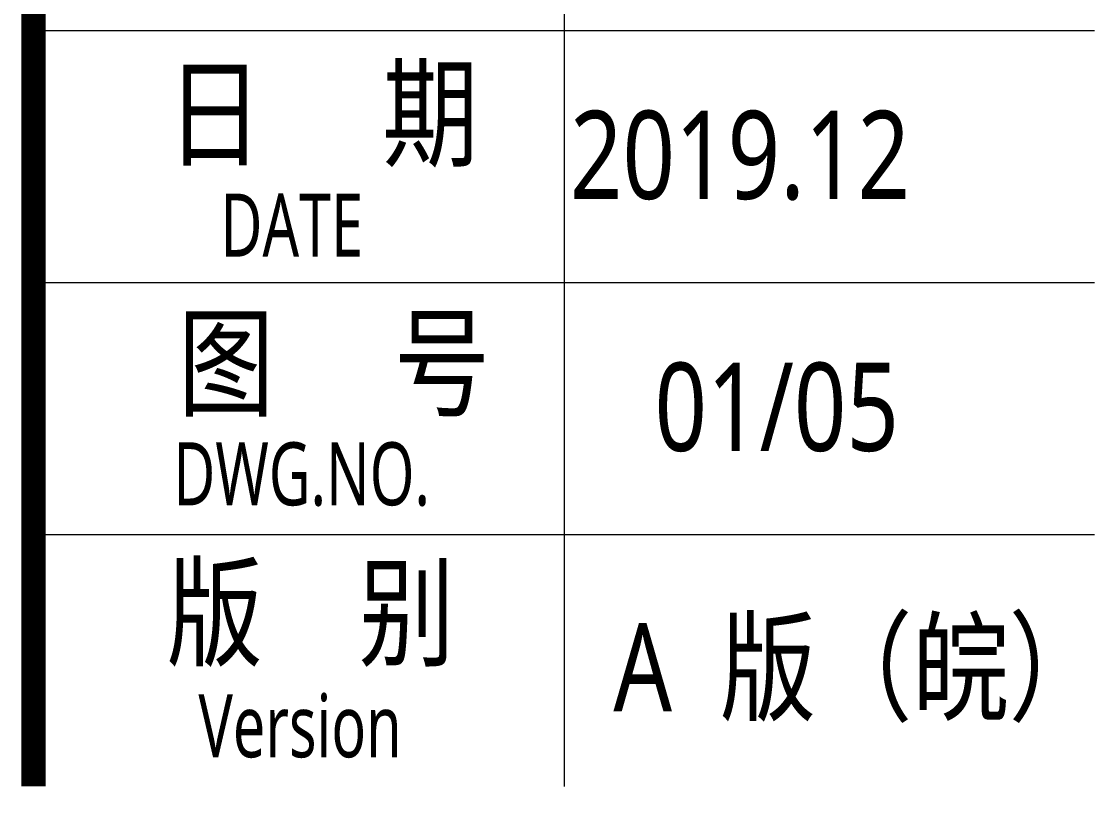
# Model space of a CAD drawing. Header units: inches. Extents: x -3733042 to -3643265, y 623859 to 997713.
# Drawn here: x -3653522 to -3649265, y 879865 to 882949 of the extents above; entities that cross this region are included whole.
import ezdxf
from ezdxf.enums import TextEntityAlignment as Align

# ---------------------------------------------------------------- set-up
doc = ezdxf.new("R2010")
doc.units = ezdxf.units.IN
doc.header["$LTSCALE"] = 1000
doc.header["$MEASUREMENT"] = 0
doc.layers.get('0').update_dxf_attribs({"lineweight": 18})
doc.layers.add('0-TK', color=4, linetype='Continuous', lineweight=18)
doc.layers.add('PUB_TITLE', color=153, linetype='Continuous', lineweight=18)
doc.styles.add('-黑体', font='msyh.ttf', dxfattribs={"width": 0.7})

msp = doc.modelspace()

# ---------------------------------------------------------------- linework, layer by layer
at = {"layer": '0-TK'}
msp.add_lwpolyline([(-3653474.1, 879912.6, 96, 96, 0), (-3653474.1, 937312.6, 96, 96, 0)], format="xyseb", dxfattribs=at)
at = {"layer": 'PUB_TITLE'}
for p, q in [((-3651369.3, 892696.7), (-3651369.3, 879912.6)), ((-3653474.1, 882912.6), (-3649264.6, 882912.6)), ((-3653474.1, 881912.6), (-3649264.6, 881912.6)), ((-3653474.1, 880912.6), (-3649264.6, 880912.6))]:
    msp.add_line(p, q, dxfattribs=at)

# ---------------------------------------------------------------- texts
at = {"color": 1, "style": '-黑体', "width": 0.8}
msp.add_text('2019.12', height=350, dxfattribs=at).set_placement((-3651346.1, 882244))
at = {"style": '-黑体', "width": 0.7}
for s, p in [('DATE', (-3652732.3, 882140)), ('DWG.NO.', (-3652919.2, 881153.2)), ('Version', (-3652820, 880153.2))]:
    msp.add_text(s, height=250, dxfattribs=at).set_placement(p, align=Align.MIDDLE_LEFT)
at = {"style": '-黑体', "width": 0.8}
msp.add_text('01/05', height=350, dxfattribs=at).set_placement((-3651010.5, 881244))
at = {"char_height": 350, "style": '-黑体'}
for s, insert, width, attachment_point in [('{\\W0.8;日     期}', (-3652946.7, 882563.5), 1810.579, 4), ('{\\W0.8;图     号}', (-3652281.9, 881574.2), 1885.349, 5), ('{\\W0.8;版    别}', (-3652374.4, 880581.9), 1720.068, 5), ('{\\W0.8;A  版（皖）}', (-3651173.7, 880164.4), 2571.516, 7)]:
    msp.add_mtext(s, dxfattribs=dict(at, insert=insert, width=width, attachment_point=attachment_point))

doc.saveas('drawing.dxf')
